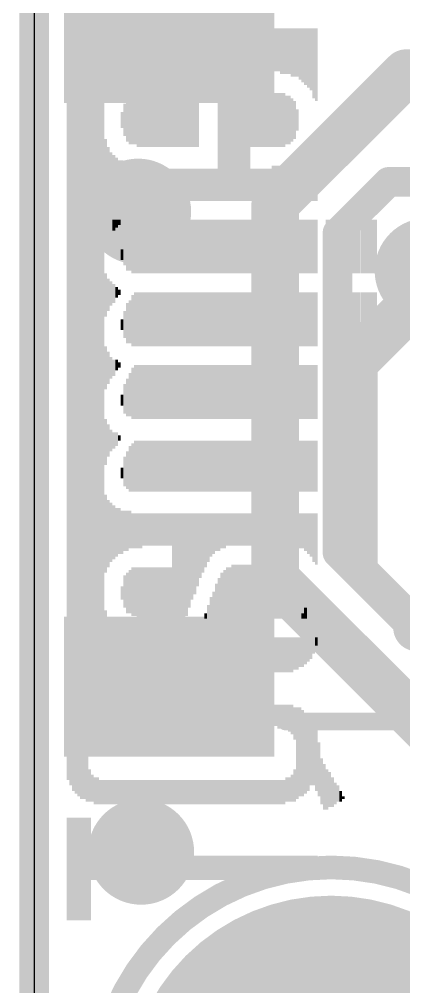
# Model space of a CAD drawing. Extents: x -0.1 to 34.3, y -4.7 to 17.9.
# Drawn here: x -0.13 to 3.16, y 3.52 to 11.81 of the extents above; entities that cross this region are included whole.
import ezdxf

# ---------------------------------------------------------------- set-up
doc = ezdxf.new("R2010")
doc.units = 0
for name, color, linetype in [('1', 12, 'CONTINUOUS'), ('16', 5, 'CONTINUOUS'), ('17', 110, 'CONTINUOUS'), ('18', 110, 'CONTINUOUS'), ('20', 31, 'CONTINUOUS'), ('21', 40, 'CONTINUOUS'), ('22', 6, 'CONTINUOUS')]:
    doc.layers.add(name, color=color, linetype=linetype)

# ---------------------------------------------------------------- blocks, each defined once
blk = doc.blocks.new('RECT')
blk.add_solid([(-0.5, -0.5), (0.5, -0.5), (-0.5, 0.5), (0.5, 0.5)])
blk = doc.blocks.new('ROUNDP')
at = {"const_width": 0.5}
blk.add_lwpolyline([(0, -0.25, 1), (0, 0.25, 1), (0, -0.25)], format="xyb", dxfattribs=at)
blk = doc.blocks.new('ROUNDV')
at = {"const_width": 0.5}
blk.add_lwpolyline([(0, -0.25, 1), (0, 0.25, 1), (0, -0.25)], format="xyb", dxfattribs=at)

msp = doc.modelspace()

# ---------------------------------------------------------------- linework, layer by layer
at = {"layer": '1'}
for points, const_width in [([(0, 0), (0, 17.78)], 0.254), ([(3.3655, 9.4982), (2.7853, 8.918)], 0.4064), ([(2.7853, 8.918), (2.7853, 7.084)], 0.3048), ([(2.7853, 7.084), (3.274, 6.5953)], 0.3048), ([(3.274, 6.5953), (6.7248, 6.5953)], 0.4064)]:
    msp.add_lwpolyline(points, dxfattribs=dict(at, const_width=const_width))
for points, const_width in [([(2.7135, 8.9899, 1), (2.8571, 8.8462)], 0.2032), ([(2.8615, 8.918, 1), (2.7091, 8.918)], 0.1524), ([(2.8392, 7.1378, 1), (2.7314, 7.0301)], 0.1524), ([(2.7091, 7.084, 1), (2.8615, 7.084)], 0.1524), ([(3.274, 6.6969, 1), (3.274, 6.4937)], 0.2032), ([(3.2201, 6.5414, 1), (3.3278, 6.6492)], 0.1524)]:
    msp.add_lwpolyline(points, format="xyb", dxfattribs=dict(at, const_width=const_width))
at = {"layer": '16'}
for points, const_width in [([(0, 0), (0, 17.78)], 0.254), ([(2.0614, 10.2261), (3.1817, 11.3464)], 0.4064), ([(3.1817, 11.3464), (4.2719, 11.3464)], 0.4064), ([(2.5948, 9.9781), (3.0307, 10.414)], 0.254), ([(3.0307, 10.414), (4.064, 10.414)], 0.254), ([(2.0614, 7.0152), (2.0614, 10.2261)], 0.4064), ([(2.5948, 9.9781), (2.5948, 7.2361)], 0.254), ([(4.0905, 5.7404), (2.5948, 7.2361)], 0.254), ([(3.8696, 5.207), (2.0614, 7.0152)], 0.4064)]:
    msp.add_lwpolyline(points, dxfattribs=dict(at, const_width=const_width))
for points, const_width in [([(3.1817, 11.448, 1), (3.1817, 11.2448)], 0.2032), ([(3.2535, 11.2746, 1), (3.1098, 11.4182)], 0.2032), ([(3.0307, 10.4775, 1), (3.0307, 10.3505)], 0.127), ([(3.0756, 10.3691, 1), (2.9858, 10.4589)], 0.127), ([(2.163, 10.2261, 1), (1.9598, 10.2261)], 0.2032), ([(1.9896, 10.298, 1), (2.1332, 10.1543)], 0.2032), ([(2.6583, 9.9781, 1), (2.5313, 9.9781)], 0.127), ([(2.5499, 10.023, 1), (2.6397, 9.9332)], 0.127), ([(2.6397, 7.281, 1), (2.5499, 7.1912)], 0.127), ([(2.5313, 7.2361, 1), (2.6583, 7.2361)], 0.127), ([(2.1332, 7.087, 1), (1.9896, 6.9433)], 0.2032), ([(1.9598, 7.0152, 1), (2.163, 7.0152)], 0.2032)]:
    msp.add_lwpolyline(points, format="xyb", dxfattribs=dict(at, const_width=const_width))
at = {"layer": '20'}
msp.add_line((0, 15.24), (0, 2.54), dxfattribs=at)
at = {"layer": '21', "const_width": 0.1524}
for points in [[(0.454, 10.99), (0.454, 6.79)], [(4.754, 5.79), (2.154, 5.79)]]:
    msp.add_lwpolyline(points, dxfattribs=at)
at = {"layer": '21'}
for points, const_width in [([(0.4921, 10.99, 1), (0.4159, 10.99)], 0.0762), ([(0.4159, 6.79, 1), (0.4921, 6.79)], 0.0762), ([(2.154, 5.8281, 1), (2.154, 5.7519)], 0.0762), ([(2.54, 0.54, 1), (2.54, 4.54, 1), (2.54, 0.54)], 0.2032)]:
    msp.add_lwpolyline(points, format="xyb", dxfattribs=dict(at, const_width=const_width))

# ---------------------------------------------------------------- block references
at = {"layer": '1', "xscale": 1.8, "yscale": 1.2}
for p in [(1.154, 11.69), (1.154, 6.09)]:
    msp.add_blockref('RECT', p, dxfattribs=at)
at = {"layer": '17', "xscale": 3.516, "yscale": 3.516}
msp.add_blockref('ROUNDP', (2.54, 2.54), dxfattribs=at)
msp.add_blockref('ROUNDP', (2.54, 2.54), dxfattribs=at)
at = {"layer": '18', "xscale": 0.9064, "yscale": 0.9064}
for p in [(0.889, 10.16), (0.889, 10.16), (3.3655, 9.652), (3.3655, 9.652), (0.9144, 4.6736), (0.9144, 4.6736)]:
    msp.add_blockref('ROUNDV', p, dxfattribs=at)
at = {"layer": '22', "rotation": 270}
for p, xscale, yscale in [((0.2887, 9.0856), 5.2883, 0.0231), ((0.3118, 9.0513), 5.3569, 0.0231), ((0.3349, 9.0284), 5.4026, 0.0231), ((0.358, 9.017), 5.4254, 0.0231), ((0.381, 9.0056), 5.4483, 0.0229), ((0.404, 8.9941), 5.4712, 0.0231), ((0.4271, 8.9941), 5.4712, 0.0231), ((0.4502, 8.9827), 5.494, 0.0231), ((0.4733, 8.9827), 5.494, 0.0231), ((0.4964, 8.97), 5.5194, 0.0231), ((0.5196, 8.97), 5.5194, 0.0231), ((0.5427, 8.97), 5.5194, 0.0231), ((0.5658, 8.97), 5.5194, 0.0231), ((0.5889, 8.97), 5.5194, 0.0231), ((0.7736, 11.5227), 0.414, 0.0231), ((0.7967, 11.5227), 0.414, 0.0231), ((0.8198, 11.5341), 0.3912, 0.0231), ((0.8429, 11.5341), 0.3912, 0.0231), ((0.866, 11.5341), 0.3912, 0.0231), ((0.889, 11.5341), 0.3912, 0.0229), ((0.912, 11.5456), 0.3683, 0.0231), ((0.9351, 11.5456), 0.3683, 0.0231), ((0.9582, 11.5456), 0.3683, 0.0231), ((0.9813, 11.5456), 0.3683, 0.0231), ((1.0044, 11.5456), 0.3683, 0.0231), ((1.0276, 11.5456), 0.3683, 0.0231), ((1.0507, 11.5456), 0.3683, 0.0231), ((1.0738, 11.5456), 0.3683, 0.0231), ((1.0969, 11.5456), 0.3683, 0.0231), ((1.12, 11.5456), 0.3683, 0.0231), ((1.143, 11.5456), 0.3683, 0.0229), ((1.166, 11.5456), 0.3683, 0.0231), ((1.1891, 11.5456), 0.3683, 0.0231), ((1.2122, 11.5456), 0.3683, 0.0231), ((1.2353, 11.5456), 0.3683, 0.0231), ((1.2584, 11.5456), 0.3683, 0.0231), ((1.2816, 11.5456), 0.3683, 0.0231), ((1.3047, 11.5456), 0.3683, 0.0231), ((1.3278, 11.5456), 0.3683, 0.0231), ((1.3509, 11.5456), 0.3683, 0.0231), ((1.374, 11.5456), 0.3683, 0.0231), ((1.397, 11.5456), 0.3683, 0.0229), ((1.42, 11.5456), 0.3683, 0.0231), ((1.4431, 11.5456), 0.3683, 0.0231), ((1.4662, 11.5456), 0.3683, 0.0231), ((1.4893, 11.5456), 0.3683, 0.0231), ((1.5124, 11.5456), 0.3683, 0.0231), ((1.5356, 11.5456), 0.3683, 0.0231), ((1.5587, 11.5456), 0.3683, 0.0231), ((1.5818, 11.5456), 0.3683, 0.0231), ((1.6049, 11.5456), 0.3683, 0.0231), ((1.628, 11.5456), 0.3683, 0.0231), ((1.651, 11.5456), 0.3683, 0.0229), ((1.674, 11.5456), 0.3683, 0.0231), ((1.6971, 11.5456), 0.3683, 0.0231), ((1.7202, 11.5456), 0.3683, 0.0231), ((1.7433, 11.5456), 0.3683, 0.0231), ((1.7664, 11.5456), 0.3683, 0.0231), ((1.7896, 11.5456), 0.3683, 0.0231), ((1.8127, 11.5456), 0.3683, 0.0231), ((1.8358, 11.5456), 0.3683, 0.0231), ((1.8589, 11.5456), 0.3683, 0.0231), ((1.882, 11.5456), 0.3683, 0.0231), ((1.905, 11.5456), 0.3683, 0.0229), ((1.928, 11.5456), 0.3683, 0.0231), ((1.9511, 11.5456), 0.3683, 0.0231), ((1.9742, 11.5456), 0.3683, 0.0231), ((1.9973, 11.5456), 0.3683, 0.0231), ((2.0204, 11.5456), 0.3683, 0.0231), ((2.0436, 11.5456), 0.3683, 0.0231), ((2.0667, 11.5456), 0.3683, 0.0231), ((2.0898, 11.5456), 0.3683, 0.0231), ((2.1129, 11.5341), 0.3912, 0.0231), ((2.136, 11.5341), 0.3912, 0.0231), ((2.159, 11.5341), 0.3912, 0.0229), ((2.182, 11.5341), 0.3912, 0.0231), ((2.2051, 11.5227), 0.414, 0.0231), ((2.2282, 11.5227), 0.414, 0.0231), ((2.2513, 11.5227), 0.414, 0.0231), ((2.2744, 11.51), 0.4394, 0.0231), ((2.2976, 11.4986), 0.4623, 0.0231), ((2.3207, 11.4871), 0.4851, 0.0231), ((2.3438, 11.4757), 0.508, 0.0231), ((2.3669, 11.4643), 0.5309, 0.0231), ((2.39, 11.43), 0.5994, 0.0231), ((2.413, 11.4186), 0.6223, 0.0229), ((0.612, 11.3259), 0.3912, 0.0231), ((0.635, 11.3487), 0.3454, 0.0229), ((0.658, 11.3716), 0.2997, 0.0231), ((0.6811, 11.383), 0.2769, 0.0231), ((0.7042, 11.3944), 0.254, 0.0231), ((0.7273, 11.4059), 0.2311, 0.0231), ((0.7504, 11.4059), 0.2311, 0.0231), ((0.7967, 10.9449), 0.3708, 0.0231), ((0.8198, 10.9449), 0.4166, 0.0231), ((0.8429, 10.9449), 0.4166, 0.0231), ((0.866, 10.9563), 0.4394, 0.0231), ((0.889, 10.9449), 0.4623, 0.0229), ((0.912, 10.9449), 0.4623, 0.0231), ((0.9351, 10.9449), 0.4623, 0.0231), ((0.9582, 10.9449), 0.4623, 0.0231), ((0.9813, 10.9449), 0.4623, 0.0231), ((1.0044, 10.9449), 0.4623, 0.0231), ((1.0276, 10.9449), 0.4623, 0.0231), ((1.0507, 10.9449), 0.4623, 0.0231), ((1.0738, 10.9449), 0.4623, 0.0231), ((1.0969, 10.9449), 0.4623, 0.0231), ((1.12, 10.9449), 0.4623, 0.0231), ((1.143, 10.9449), 0.4623, 0.0229), ((1.166, 10.9449), 0.4623, 0.0231), ((1.1891, 10.9449), 0.4623, 0.0231), ((1.2122, 10.9449), 0.4623, 0.0231), ((1.2353, 10.9449), 0.4623, 0.0231), ((1.2584, 10.9449), 0.4623, 0.0231), ((1.2816, 10.9449), 0.4623, 0.0231), ((1.3047, 10.9449), 0.4623, 0.0231), ((1.3278, 10.9449), 0.4623, 0.0231), ((1.3509, 10.9449), 0.4623, 0.0231), ((1.374, 10.9449), 0.4623, 0.0231), ((1.397, 10.9449), 0.4623, 0.0229), ((1.5818, 10.7137), 0.9246, 0.0231), ((1.6049, 10.7137), 0.9246, 0.0231), ((1.628, 10.7137), 0.9246, 0.0231), ((1.651, 10.7137), 0.9246, 0.0229), ((1.674, 10.7137), 0.9246, 0.0231), ((1.6971, 10.7137), 0.9246, 0.0231), ((1.7202, 10.7137), 0.9246, 0.0231), ((1.7433, 10.7137), 0.9246, 0.0231), ((1.7664, 10.7137), 0.9246, 0.0231), ((1.7896, 10.7137), 0.9246, 0.0231), ((1.8127, 10.7137), 0.9246, 0.0231), ((1.8358, 10.7137), 0.9246, 0.0231), ((1.8589, 10.9449), 0.4623, 0.0231), ((1.882, 10.9449), 0.4623, 0.0231), ((1.905, 10.9449), 0.4623, 0.0229), ((1.928, 10.9449), 0.4623, 0.0231), ((1.9511, 10.9449), 0.4623, 0.0231), ((1.9742, 10.9449), 0.4623, 0.0231), ((1.9973, 10.9449), 0.4623, 0.0231), ((2.0204, 10.9449), 0.4623, 0.0231), ((2.0436, 10.9449), 0.4623, 0.0231), ((2.0667, 10.9449), 0.4623, 0.0231), ((2.0898, 10.9449), 0.4623, 0.0231), ((2.1129, 10.9449), 0.4623, 0.0231), ((2.136, 10.9449), 0.4623, 0.0231), ((2.159, 10.9449), 0.4166, 0.0229), ((2.182, 10.9449), 0.4166, 0.0231), ((2.2051, 10.9449), 0.3708, 0.0231), ((2.2282, 10.9449), 0.3251, 0.0231), ((0.7736, 10.9461), 0.2769, 0.0231), ((2.2513, 10.9449), 0.1829, 0.0231), ((0.7504, 10.9449), 0.1372, 0.0231), ((0.612, 10.5169), 0.5309, 0.0231), ((2.413, 10.5169), 0.5309, 0.0229), ((0.635, 10.4826), 0.4623, 0.0229), ((2.3669, 10.4826), 0.4623, 0.0231), ((2.39, 10.5054), 0.508, 0.0231), ((0.658, 10.4597), 0.4166, 0.0231), ((0.6811, 10.4483), 0.3937, 0.0231), ((0.7042, 10.4369), 0.3708, 0.0231), ((2.2976, 10.4369), 0.3708, 0.0231), ((2.3207, 10.4483), 0.3937, 0.0231), ((2.3438, 10.4597), 0.4166, 0.0231), ((0.7273, 10.4254), 0.348, 0.0231), ((0.7504, 10.4254), 0.348, 0.0231), ((0.7736, 10.414), 0.3251, 0.0231), ((0.7967, 10.414), 0.3251, 0.0231), ((0.8198, 10.4026), 0.3023, 0.0231), ((0.8429, 10.4026), 0.3023, 0.0231), ((0.866, 10.4026), 0.3023, 0.0231), ((0.889, 10.4026), 0.3023, 0.0229), ((0.912, 10.4026), 0.3023, 0.0231), ((0.9351, 10.4026), 0.3023, 0.0231), ((0.9582, 10.4026), 0.3023, 0.0231), ((0.9813, 10.3899), 0.2769, 0.0231), ((1.0044, 10.3899), 0.2769, 0.0231), ((1.0276, 10.3899), 0.2769, 0.0231), ((1.0507, 10.3899), 0.2769, 0.0231), ((1.0738, 10.3899), 0.2769, 0.0231), ((1.0969, 10.3899), 0.2769, 0.0231), ((1.12, 10.3899), 0.2769, 0.0231), ((1.143, 10.3899), 0.2769, 0.0229), ((1.166, 10.3899), 0.2769, 0.0231), ((1.1891, 10.3899), 0.2769, 0.0231), ((1.2122, 10.3899), 0.2769, 0.0231), ((1.2353, 10.3899), 0.2769, 0.0231), ((1.2584, 10.3899), 0.2769, 0.0231), ((1.2816, 10.3899), 0.2769, 0.0231), ((1.3047, 10.3899), 0.2769, 0.0231), ((1.3278, 10.3899), 0.2769, 0.0231), ((1.3509, 10.3899), 0.2769, 0.0231), ((1.374, 10.3899), 0.2769, 0.0231), ((1.397, 10.3899), 0.2769, 0.0229), ((1.42, 10.3899), 0.2769, 0.0231), ((1.4431, 10.3899), 0.2769, 0.0231), ((1.4662, 10.3899), 0.2769, 0.0231), ((1.4893, 10.3899), 0.2769, 0.0231), ((1.5124, 10.3899), 0.2769, 0.0231), ((1.5356, 10.3899), 0.2769, 0.0231), ((1.5587, 10.3899), 0.2769, 0.0231), ((1.8589, 10.3899), 0.2769, 0.0231), ((1.882, 10.3899), 0.2769, 0.0231), ((1.905, 10.3899), 0.2769, 0.0229), ((1.928, 10.3899), 0.2769, 0.0231), ((1.9511, 10.3899), 0.2769, 0.0231), ((1.9742, 10.3899), 0.2769, 0.0231), ((1.9973, 10.3899), 0.2769, 0.0231), ((2.0204, 10.3899), 0.2769, 0.0231), ((2.0436, 10.4026), 0.3023, 0.0231), ((2.0667, 10.4026), 0.3023, 0.0231), ((2.0898, 10.4026), 0.3023, 0.0231), ((2.1129, 10.4026), 0.3023, 0.0231), ((2.136, 10.4026), 0.3023, 0.0231), ((2.159, 10.4026), 0.3023, 0.0229), ((2.182, 10.4026), 0.3023, 0.0231), ((2.2051, 10.414), 0.3251, 0.0231), ((2.2282, 10.414), 0.3251, 0.0231), ((2.2513, 10.4254), 0.348, 0.0231), ((2.2744, 10.4254), 0.348, 0.0231), ((0.612, 9.9759), 0.2311, 0.0231), ((0.635, 10.0101), 0.1626, 0.0229), ((0.658, 10.0216), 0.1397, 0.0231), ((0.6811, 10.0444), 0.094, 0.0231), ((0.7042, 10.0559), 0.0711, 0.0231), ((0.7273, 10.0686), 0.0457, 0.0231), ((0.8429, 9.8489), 0.4394, 0.0231), ((0.866, 9.8603), 0.4623, 0.0231), ((0.889, 9.8603), 0.4623, 0.0229), ((0.912, 9.8603), 0.4623, 0.0231), ((0.9351, 9.8603), 0.4623, 0.0231), ((0.9582, 9.8603), 0.4623, 0.0231), ((0.9813, 9.8603), 0.4623, 0.0231), ((1.0044, 9.8603), 0.4623, 0.0231), ((1.0276, 9.8603), 0.4623, 0.0231), ((1.0507, 9.8603), 0.4623, 0.0231), ((1.0738, 9.8603), 0.4623, 0.0231), ((1.0969, 9.8603), 0.4623, 0.0231), ((1.12, 9.8603), 0.4623, 0.0231), ((1.143, 9.8603), 0.4623, 0.0229), ((1.166, 9.8603), 0.4623, 0.0231), ((1.1891, 9.8603), 0.4623, 0.0231), ((1.2122, 9.8603), 0.4623, 0.0231), ((1.2353, 9.8603), 0.4623, 0.0231), ((1.2584, 9.8603), 0.4623, 0.0231), ((1.2816, 9.8603), 0.4623, 0.0231), ((1.3047, 9.8603), 0.4623, 0.0231), ((1.3278, 9.8603), 0.4623, 0.0231), ((1.3509, 9.8603), 0.4623, 0.0231), ((1.374, 9.8603), 0.4623, 0.0231), ((1.397, 9.8603), 0.4623, 0.0229), ((1.42, 9.8603), 0.4623, 0.0231), ((1.4431, 9.8603), 0.4623, 0.0231), ((1.4662, 9.8603), 0.4623, 0.0231), ((1.4893, 9.8603), 0.4623, 0.0231), ((1.5124, 9.8603), 0.4623, 0.0231), ((1.5356, 9.8603), 0.4623, 0.0231), ((1.5587, 9.8603), 0.4623, 0.0231), ((1.5818, 9.8603), 0.4623, 0.0231), ((1.6049, 9.8603), 0.4623, 0.0231), ((1.628, 9.8603), 0.4623, 0.0231), ((1.651, 9.8603), 0.4623, 0.0229), ((1.674, 9.8603), 0.4623, 0.0231), ((1.6971, 9.8603), 0.4623, 0.0231), ((1.7202, 9.8603), 0.4623, 0.0231), ((1.7433, 9.8603), 0.4623, 0.0231), ((1.7664, 9.8603), 0.4623, 0.0231), ((1.7896, 9.8603), 0.4623, 0.0231), ((1.8127, 9.8603), 0.4623, 0.0231), ((1.8358, 9.8603), 0.4623, 0.0231), ((1.8589, 9.8603), 0.4623, 0.0231), ((1.882, 9.8603), 0.4623, 0.0231), ((1.905, 9.8603), 0.4623, 0.0229), ((1.928, 9.8603), 0.4623, 0.0231), ((1.9511, 9.8603), 0.4623, 0.0231), ((1.9742, 9.8603), 0.4623, 0.0231), ((1.9973, 9.8603), 0.4623, 0.0231), ((2.0204, 9.8603), 0.4623, 0.0231), ((2.0436, 9.8603), 0.4623, 0.0231), ((2.0667, 9.8603), 0.4623, 0.0231), ((2.0898, 9.8603), 0.4623, 0.0231), ((2.1129, 9.8603), 0.4623, 0.0231), ((2.136, 9.8603), 0.4623, 0.0231), ((2.159, 9.8603), 0.4623, 0.0229), ((2.182, 9.8603), 0.4623, 0.0231), ((2.2051, 9.8603), 0.4623, 0.0231), ((2.2282, 9.8603), 0.4623, 0.0231), ((2.2513, 9.8603), 0.4623, 0.0231), ((2.2744, 9.8603), 0.4623, 0.0231), ((2.2976, 9.8603), 0.4623, 0.0231), ((2.3207, 9.8603), 0.4623, 0.0231), ((2.3438, 9.8603), 0.4623, 0.0231), ((2.3669, 9.8603), 0.4623, 0.0231), ((2.39, 9.8603), 0.4623, 0.0231), ((2.413, 9.8603), 0.4623, 0.0229), ((2.5053, 9.8603), 0.4623, 0.0231), ((2.5284, 9.8603), 0.4623, 0.0231), ((2.5516, 9.8603), 0.4623, 0.0231), ((2.5747, 9.8603), 0.4623, 0.0231), ((2.5978, 9.8603), 0.4623, 0.0231), ((2.6209, 9.8603), 0.4623, 0.0231), ((2.644, 9.8603), 0.4623, 0.0231), ((2.667, 9.8603), 0.4623, 0.0229), ((2.69, 9.8603), 0.4623, 0.0231), ((2.7131, 9.8603), 0.4623, 0.0231), ((2.7362, 9.8603), 0.4623, 0.0231), ((2.7593, 9.8603), 0.4623, 0.0231), ((2.7824, 9.8603), 0.4623, 0.0231), ((2.8056, 9.8603), 0.4623, 0.0231), ((2.8287, 9.8603), 0.4623, 0.0231), ((2.8518, 9.8603), 0.4623, 0.0231), ((2.8749, 9.8603), 0.4623, 0.0231), ((2.898, 9.8603), 0.4623, 0.0231), ((2.921, 9.8603), 0.4623, 0.0229), ((0.7967, 9.8133), 0.3226, 0.0231), ((0.8198, 9.8361), 0.3683, 0.0231), ((0.7736, 9.8133), 0.2311, 0.0231), ((0.7504, 9.7904), 0.094, 0.0231), ((0.612, 9.4437), 0.3708, 0.0231), ((0.635, 9.445), 0.2769, 0.0229), ((0.658, 9.4564), 0.2083, 0.0231), ((0.6811, 9.4564), 0.1626, 0.0231), ((0.7042, 9.4666), 0.0914, 0.0231), ((0.7273, 9.4666), 0.0457, 0.0231), ((0.866, 9.2354), 0.4623, 0.0231), ((0.889, 9.2354), 0.4623, 0.0229), ((0.912, 9.2354), 0.4623, 0.0231), ((0.9351, 9.2354), 0.4623, 0.0231), ((0.9582, 9.2354), 0.4623, 0.0231), ((0.9813, 9.2354), 0.4623, 0.0231), ((1.0044, 9.2354), 0.4623, 0.0231), ((1.0276, 9.2354), 0.4623, 0.0231), ((1.0507, 9.2354), 0.4623, 0.0231), ((1.0738, 9.2354), 0.4623, 0.0231), ((1.0969, 9.2354), 0.4623, 0.0231), ((1.12, 9.2354), 0.4623, 0.0231), ((1.143, 9.2354), 0.4623, 0.0229), ((1.166, 9.2354), 0.4623, 0.0231), ((1.1891, 9.2354), 0.4623, 0.0231), ((1.2122, 9.2354), 0.4623, 0.0231), ((1.2353, 9.2354), 0.4623, 0.0231), ((1.2584, 9.2354), 0.4623, 0.0231), ((1.2816, 9.2354), 0.4623, 0.0231), ((1.3047, 9.2354), 0.4623, 0.0231), ((1.3278, 9.2354), 0.4623, 0.0231), ((1.3509, 9.2354), 0.4623, 0.0231), ((1.374, 9.2354), 0.4623, 0.0231), ((1.397, 9.2354), 0.4623, 0.0229), ((1.42, 9.2354), 0.4623, 0.0231), ((1.4431, 9.2354), 0.4623, 0.0231), ((1.4662, 9.2354), 0.4623, 0.0231), ((1.4893, 9.2354), 0.4623, 0.0231), ((1.5124, 9.2354), 0.4623, 0.0231), ((1.5356, 9.2354), 0.4623, 0.0231), ((1.5587, 9.2354), 0.4623, 0.0231), ((1.5818, 9.2354), 0.4623, 0.0231), ((1.6049, 9.2354), 0.4623, 0.0231), ((1.628, 9.2354), 0.4623, 0.0231), ((1.651, 9.2354), 0.4623, 0.0229), ((1.674, 9.2354), 0.4623, 0.0231), ((1.6971, 9.2354), 0.4623, 0.0231), ((1.7202, 9.2354), 0.4623, 0.0231), ((1.7433, 9.2354), 0.4623, 0.0231), ((1.7664, 9.2354), 0.4623, 0.0231), ((1.7896, 9.2354), 0.4623, 0.0231), ((1.8127, 9.2354), 0.4623, 0.0231), ((1.8358, 9.2354), 0.4623, 0.0231), ((1.8589, 9.2354), 0.4623, 0.0231), ((1.882, 9.2354), 0.4623, 0.0231), ((1.905, 9.2354), 0.4623, 0.0229), ((1.928, 9.2354), 0.4623, 0.0231), ((1.9511, 9.2354), 0.4623, 0.0231), ((1.9742, 9.2354), 0.4623, 0.0231), ((1.9973, 9.2354), 0.4623, 0.0231), ((2.0204, 9.2354), 0.4623, 0.0231), ((2.0436, 9.2354), 0.4623, 0.0231), ((2.0667, 9.2354), 0.4623, 0.0231), ((2.0898, 9.2354), 0.4623, 0.0231), ((2.1129, 9.2354), 0.4623, 0.0231), ((2.136, 9.2354), 0.4623, 0.0231), ((2.159, 9.2354), 0.4623, 0.0229), ((2.182, 9.2354), 0.4623, 0.0231), ((2.2051, 9.2354), 0.4623, 0.0231), ((2.2282, 9.2354), 0.4623, 0.0231), ((2.2513, 9.2354), 0.4623, 0.0231), ((2.2744, 9.2354), 0.4623, 0.0231), ((2.2976, 9.2354), 0.4623, 0.0231), ((2.3207, 9.2354), 0.4623, 0.0231), ((2.3438, 9.2354), 0.4623, 0.0231), ((2.3669, 9.2354), 0.4623, 0.0231), ((2.39, 9.2354), 0.4623, 0.0231), ((2.413, 9.2354), 0.4623, 0.0229), ((2.5053, 9.2354), 0.4623, 0.0231), ((2.5284, 9.2354), 0.4623, 0.0231), ((2.5516, 9.2354), 0.4623, 0.0231), ((2.5747, 9.2354), 0.4623, 0.0231), ((2.5978, 9.2354), 0.4623, 0.0231), ((2.6209, 9.2354), 0.4623, 0.0231), ((2.644, 9.2354), 0.4623, 0.0231), ((2.667, 9.2354), 0.4623, 0.0229), ((2.69, 9.2354), 0.4623, 0.0231), ((2.7131, 9.2354), 0.4623, 0.0231), ((2.7362, 9.2354), 0.4623, 0.0231), ((2.7593, 9.2354), 0.4623, 0.0231), ((2.7824, 9.2354), 0.4623, 0.0231), ((2.8056, 9.2354), 0.4623, 0.0231), ((2.8287, 9.2354), 0.4623, 0.0231), ((2.8518, 9.2354), 0.4623, 0.0231), ((2.8749, 9.2354), 0.4623, 0.0231), ((2.898, 9.2354), 0.4623, 0.0231), ((2.921, 9.2354), 0.4623, 0.0229), ((0.7967, 9.2024), 0.3454, 0.0231), ((0.8198, 9.2139), 0.3683, 0.0231), ((0.8429, 9.224), 0.4394, 0.0231), ((0.7736, 9.191), 0.2311, 0.0231), ((0.7504, 9.1897), 0.0914, 0.0231), ((0.612, 8.8201), 0.3683, 0.0231), ((0.635, 8.8201), 0.2769, 0.0229), ((0.658, 8.8201), 0.1854, 0.0231), ((0.6811, 8.8201), 0.1397, 0.0231), ((0.7042, 8.8443), 0.0914, 0.0231), ((0.7273, 8.8443), 0.0457, 0.0231), ((0.8429, 8.6017), 0.4394, 0.0231), ((0.866, 8.6131), 0.4623, 0.0231), ((0.889, 8.6131), 0.4623, 0.0229), ((0.912, 8.6131), 0.4623, 0.0231), ((0.9351, 8.6131), 0.4623, 0.0231), ((0.9582, 8.6131), 0.4623, 0.0231), ((0.9813, 8.6131), 0.4623, 0.0231), ((1.0044, 8.6131), 0.4623, 0.0231), ((1.0276, 8.6131), 0.4623, 0.0231), ((1.0507, 8.6131), 0.4623, 0.0231), ((1.0738, 8.6131), 0.4623, 0.0231), ((1.0969, 8.6131), 0.4623, 0.0231), ((1.12, 8.6131), 0.4623, 0.0231), ((1.143, 8.6131), 0.4623, 0.0229), ((1.166, 8.6131), 0.4623, 0.0231), ((1.1891, 8.6131), 0.4623, 0.0231), ((1.2122, 8.6131), 0.4623, 0.0231), ((1.2353, 8.6131), 0.4623, 0.0231), ((1.2584, 8.6131), 0.4623, 0.0231), ((1.2816, 8.6131), 0.4623, 0.0231), ((1.3047, 8.6131), 0.4623, 0.0231), ((1.3278, 8.6131), 0.4623, 0.0231), ((1.3509, 8.6131), 0.4623, 0.0231), ((1.374, 8.6131), 0.4623, 0.0231), ((1.397, 8.6131), 0.4623, 0.0229), ((1.42, 8.6131), 0.4623, 0.0231), ((1.4431, 8.6131), 0.4623, 0.0231), ((1.4662, 8.6131), 0.4623, 0.0231), ((1.4893, 8.6131), 0.4623, 0.0231), ((1.5124, 8.6131), 0.4623, 0.0231), ((1.5356, 8.6131), 0.4623, 0.0231), ((1.5587, 8.6131), 0.4623, 0.0231), ((1.5818, 8.6131), 0.4623, 0.0231), ((1.6049, 8.6131), 0.4623, 0.0231), ((1.628, 8.6131), 0.4623, 0.0231), ((1.651, 8.6131), 0.4623, 0.0229), ((1.674, 8.6131), 0.4623, 0.0231), ((1.6971, 8.6131), 0.4623, 0.0231), ((1.7202, 8.6131), 0.4623, 0.0231), ((1.7433, 8.6131), 0.4623, 0.0231), ((1.7664, 8.6131), 0.4623, 0.0231), ((1.7896, 8.6131), 0.4623, 0.0231), ((1.8127, 8.6131), 0.4623, 0.0231), ((1.8358, 8.6131), 0.4623, 0.0231), ((1.8589, 8.6131), 0.4623, 0.0231), ((1.882, 8.6131), 0.4623, 0.0231), ((1.905, 8.6131), 0.4623, 0.0229), ((1.928, 8.6131), 0.4623, 0.0231), ((1.9511, 8.6131), 0.4623, 0.0231), ((1.9742, 8.6131), 0.4623, 0.0231), ((1.9973, 8.6131), 0.4623, 0.0231), ((2.0204, 8.6131), 0.4623, 0.0231), ((2.0436, 8.6131), 0.4623, 0.0231), ((2.0667, 8.6131), 0.4623, 0.0231), ((2.0898, 8.6131), 0.4623, 0.0231), ((2.1129, 8.6131), 0.4623, 0.0231), ((2.136, 8.6131), 0.4623, 0.0231), ((2.159, 8.6131), 0.4623, 0.0229), ((2.182, 8.6131), 0.4623, 0.0231), ((2.2051, 8.6131), 0.4623, 0.0231), ((2.2282, 8.6131), 0.4623, 0.0231), ((2.2513, 8.6131), 0.4623, 0.0231), ((2.2744, 8.6131), 0.4623, 0.0231), ((2.2976, 8.6131), 0.4623, 0.0231), ((2.3207, 8.6131), 0.4623, 0.0231), ((2.3438, 8.6131), 0.4623, 0.0231), ((2.3669, 8.6131), 0.4623, 0.0231), ((2.39, 8.6131), 0.4623, 0.0231), ((2.413, 8.6131), 0.4623, 0.0229), ((2.5053, 8.6131), 0.4623, 0.0231), ((2.5284, 8.6131), 0.4623, 0.0231), ((2.5516, 8.6131), 0.4623, 0.0231), ((2.5747, 8.6131), 0.4623, 0.0231), ((2.5978, 8.6131), 0.4623, 0.0231), ((2.6209, 8.6131), 0.4623, 0.0231), ((2.644, 8.6131), 0.4623, 0.0231), ((2.667, 8.6131), 0.4623, 0.0229), ((2.69, 8.6131), 0.4623, 0.0231), ((2.7131, 8.6131), 0.4623, 0.0231), ((2.7362, 8.6131), 0.4623, 0.0231), ((2.7593, 8.6131), 0.4623, 0.0231), ((2.7824, 8.6131), 0.4623, 0.0231), ((2.8056, 8.6131), 0.4623, 0.0231), ((2.8287, 8.6131), 0.4623, 0.0231), ((2.8518, 8.6131), 0.4623, 0.0231), ((2.8749, 8.6131), 0.4623, 0.0231), ((2.898, 8.6131), 0.4623, 0.0231), ((2.921, 8.6131), 0.4623, 0.0229), ((0.7967, 8.5662), 0.3226, 0.0231), ((0.8198, 8.5903), 0.3708, 0.0231), ((0.7736, 8.5547), 0.254, 0.0231), ((0.7504, 8.5433), 0.094, 0.0231), ((0.612, 8.1852), 0.3937, 0.0231), ((0.635, 8.1979), 0.2769, 0.0229), ((0.658, 8.1979), 0.1854, 0.0231), ((0.6811, 8.1979), 0.1397, 0.0231), ((0.7042, 8.2093), 0.1168, 0.0231), ((0.7273, 8.2194), 0.0457, 0.0231), ((0.8198, 7.9553), 0.3912, 0.0231), ((0.8429, 7.9667), 0.414, 0.0231), ((0.866, 7.9781), 0.4369, 0.0231), ((0.889, 7.9781), 0.4369, 0.0229), ((0.912, 7.9781), 0.4369, 0.0231), ((0.9351, 7.9781), 0.4369, 0.0231), ((0.9582, 7.9781), 0.4369, 0.0231), ((0.9813, 7.9781), 0.4369, 0.0231), ((1.0044, 7.9781), 0.4369, 0.0231), ((1.0276, 7.9781), 0.4369, 0.0231), ((1.0507, 7.9781), 0.4369, 0.0231), ((1.0738, 7.9781), 0.4369, 0.0231), ((1.0969, 7.9781), 0.4369, 0.0231), ((1.12, 7.9781), 0.4369, 0.0231), ((1.143, 7.9781), 0.4369, 0.0229), ((1.166, 7.9781), 0.4369, 0.0231), ((1.1891, 7.9781), 0.4369, 0.0231), ((1.2122, 7.9781), 0.4369, 0.0231), ((1.2353, 7.9781), 0.4369, 0.0231), ((1.2584, 7.9781), 0.4369, 0.0231), ((1.2816, 7.9781), 0.4369, 0.0231), ((1.3047, 7.9781), 0.4369, 0.0231), ((1.3278, 7.9781), 0.4369, 0.0231), ((1.3509, 7.9781), 0.4369, 0.0231), ((1.374, 7.9781), 0.4369, 0.0231), ((1.397, 7.9781), 0.4369, 0.0229), ((1.42, 7.9781), 0.4369, 0.0231), ((1.4431, 7.9781), 0.4369, 0.0231), ((1.4662, 7.9781), 0.4369, 0.0231), ((1.4893, 7.9781), 0.4369, 0.0231), ((1.5124, 7.9781), 0.4369, 0.0231), ((1.5356, 7.9781), 0.4369, 0.0231), ((1.5587, 7.9781), 0.4369, 0.0231), ((1.5818, 7.9781), 0.4369, 0.0231), ((1.6049, 7.9781), 0.4369, 0.0231), ((1.628, 7.9781), 0.4369, 0.0231), ((1.651, 7.9781), 0.4369, 0.0229), ((1.674, 7.9781), 0.4369, 0.0231), ((1.6971, 7.9781), 0.4369, 0.0231), ((1.7202, 7.9781), 0.4369, 0.0231), ((1.7433, 7.9781), 0.4369, 0.0231), ((1.7664, 7.9781), 0.4369, 0.0231), ((1.7896, 7.9781), 0.4369, 0.0231), ((1.8127, 7.9781), 0.4369, 0.0231), ((1.8358, 7.9781), 0.4369, 0.0231), ((1.8589, 7.9781), 0.4369, 0.0231), ((1.882, 7.9781), 0.4369, 0.0231), ((1.905, 7.9781), 0.4369, 0.0229), ((1.928, 7.9781), 0.4369, 0.0231), ((1.9511, 7.9781), 0.4369, 0.0231), ((1.9742, 7.9781), 0.4369, 0.0231), ((1.9973, 7.9781), 0.4369, 0.0231), ((2.0204, 7.9781), 0.4369, 0.0231), ((2.0436, 7.9781), 0.4369, 0.0231), ((2.0667, 7.9781), 0.4369, 0.0231), ((2.0898, 7.9781), 0.4369, 0.0231), ((2.1129, 7.9781), 0.4369, 0.0231), ((2.136, 7.9781), 0.4369, 0.0231), ((2.159, 7.9781), 0.4369, 0.0229), ((2.182, 7.9781), 0.4369, 0.0231), ((2.2051, 7.9781), 0.4369, 0.0231), ((2.2282, 7.9781), 0.4369, 0.0231), ((2.2513, 7.9781), 0.4369, 0.0231), ((2.2744, 7.9781), 0.4369, 0.0231), ((2.2976, 7.9781), 0.4369, 0.0231), ((2.3207, 7.9781), 0.4369, 0.0231), ((2.3438, 7.9781), 0.4369, 0.0231), ((2.3669, 7.9781), 0.4369, 0.0231), ((2.39, 7.9781), 0.4369, 0.0231), ((2.413, 7.9781), 0.4369, 0.0229), ((2.5053, 7.9781), 0.4369, 0.0231), ((2.5284, 7.9781), 0.4369, 0.0231), ((2.5516, 7.9781), 0.4369, 0.0231), ((2.5747, 7.9781), 0.4369, 0.0231), ((2.5978, 7.9781), 0.4369, 0.0231), ((2.6209, 7.9781), 0.4369, 0.0231), ((2.644, 7.9781), 0.4369, 0.0231), ((2.667, 7.9781), 0.4369, 0.0229), ((2.69, 7.9781), 0.4369, 0.0231), ((2.7131, 7.9781), 0.4369, 0.0231), ((2.7362, 7.9781), 0.4369, 0.0231), ((2.7593, 7.9781), 0.4369, 0.0231), ((2.7824, 7.9781), 0.4369, 0.0231), ((2.8056, 7.9781), 0.4369, 0.0231), ((2.8287, 7.9781), 0.4369, 0.0231), ((2.8518, 7.9781), 0.4369, 0.0231), ((2.8749, 7.9781), 0.4369, 0.0231), ((2.898, 7.9781), 0.4369, 0.0231), ((2.921, 7.9781), 0.4369, 0.0229), ((0.7736, 7.9324), 0.254, 0.0231), ((0.7967, 7.9439), 0.3226, 0.0231), ((0.7504, 7.9197), 0.0914, 0.0231), ((0.612, 7.4003), 0.668, 0.0231), ((0.635, 7.4003), 0.5766, 0.0229), ((0.658, 7.4117), 0.508, 0.0231), ((0.6811, 7.4117), 0.4623, 0.0231), ((0.7042, 7.4117), 0.4166, 0.0231), ((0.7273, 7.4232), 0.3937, 0.0231), ((0.7504, 7.4117), 0.3708, 0.0231), ((0.7736, 7.4244), 0.3454, 0.0231), ((0.7967, 7.4244), 0.3454, 0.0231), ((0.8198, 7.4359), 0.3226, 0.0231), ((0.8429, 7.4244), 0.2997, 0.0231), ((0.866, 7.4244), 0.2997, 0.0231), ((0.889, 7.4244), 0.2997, 0.0229), ((0.912, 7.4244), 0.2997, 0.0231), ((0.9351, 7.4359), 0.2769, 0.0231), ((0.9582, 7.4359), 0.2769, 0.0231), ((0.9813, 7.4359), 0.2769, 0.0231), ((1.0044, 7.4359), 0.2769, 0.0231), ((1.0276, 7.4359), 0.2769, 0.0231), ((1.0507, 7.4359), 0.2769, 0.0231), ((1.0738, 7.4359), 0.2769, 0.0231), ((1.0969, 7.4359), 0.2769, 0.0231), ((1.12, 7.4359), 0.2769, 0.0231), ((1.143, 7.4359), 0.2769, 0.0229), ((1.166, 7.4359), 0.2769, 0.0231), ((1.1891, 7.1234), 0.9017, 0.0231), ((1.2122, 7.1234), 0.9017, 0.0231), ((1.2353, 7.1234), 0.9017, 0.0231), ((1.2584, 7.1234), 0.9017, 0.0231), ((1.2816, 7.1234), 0.9017, 0.0231), ((1.3047, 7.1349), 0.8788, 0.0231), ((1.3278, 7.1704), 0.8077, 0.0231), ((1.3509, 7.2047), 0.7391, 0.0231), ((1.374, 7.2276), 0.6934, 0.0231), ((1.397, 7.2619), 0.6248, 0.0229), ((1.42, 7.2974), 0.5537, 0.0231), ((1.4431, 7.3203), 0.508, 0.0231), ((1.4662, 7.3431), 0.4623, 0.0231), ((1.4893, 7.366), 0.4166, 0.0231), ((1.5124, 7.3889), 0.3708, 0.0231), ((1.5356, 7.4003), 0.348, 0.0231), ((1.5587, 7.413), 0.3226, 0.0231), ((1.5818, 7.413), 0.3226, 0.0231), ((1.6049, 7.4244), 0.2997, 0.0231), ((1.628, 7.4244), 0.2997, 0.0231), ((1.651, 7.4359), 0.2769, 0.0229), ((1.674, 7.4359), 0.2769, 0.0231), ((1.6971, 7.4359), 0.2769, 0.0231), ((1.7202, 7.4359), 0.2769, 0.0231), ((1.7433, 7.4359), 0.2769, 0.0231), ((1.7664, 7.4359), 0.2769, 0.0231), ((1.7896, 7.4359), 0.2769, 0.0231), ((1.8127, 7.4359), 0.2769, 0.0231), ((1.8358, 7.4359), 0.2769, 0.0231), ((1.8589, 7.4359), 0.2769, 0.0231), ((1.882, 7.4359), 0.2769, 0.0231), ((1.905, 7.4359), 0.2769, 0.0229), ((1.928, 7.4359), 0.2769, 0.0231), ((1.9511, 7.4359), 0.2769, 0.0231), ((1.9742, 7.4359), 0.2769, 0.0231), ((1.9973, 7.4359), 0.2769, 0.0231), ((2.0204, 7.4359), 0.2769, 0.0231), ((2.0436, 7.4359), 0.2769, 0.0231), ((2.0667, 7.4359), 0.2769, 0.0231), ((2.0898, 7.4359), 0.2769, 0.0231), ((2.1129, 7.4359), 0.2769, 0.0231), ((2.136, 7.4359), 0.2769, 0.0231), ((2.159, 7.4359), 0.2769, 0.0229), ((2.182, 7.4359), 0.2769, 0.0231), ((2.2051, 7.4359), 0.2769, 0.0231), ((2.2282, 7.4359), 0.2769, 0.0231), ((2.2513, 7.4359), 0.2769, 0.0231), ((2.2744, 7.4244), 0.2997, 0.0231), ((2.2976, 7.4244), 0.2997, 0.0231), ((2.3207, 7.413), 0.3226, 0.0231), ((2.3438, 7.4003), 0.348, 0.0231), ((2.3669, 7.3889), 0.3708, 0.0231), ((2.39, 7.366), 0.4166, 0.0231), ((2.413, 7.3546), 0.4394, 0.0229), ((1.6971, 6.9037), 0.4623, 0.0231), ((1.7202, 6.9037), 0.4623, 0.0231), ((1.7433, 6.9037), 0.4623, 0.0231), ((1.7664, 6.9037), 0.4623, 0.0231), ((1.7896, 6.9037), 0.4623, 0.0231), ((1.8127, 6.9037), 0.4623, 0.0231), ((1.8358, 6.9037), 0.4623, 0.0231), ((1.8589, 6.9037), 0.4623, 0.0231), ((1.882, 6.9037), 0.4623, 0.0231), ((1.905, 6.9037), 0.4623, 0.0229), ((1.928, 6.9037), 0.4623, 0.0231), ((1.9511, 6.9037), 0.4623, 0.0231), ((1.9742, 6.9037), 0.4623, 0.0231), ((1.9973, 6.9037), 0.4623, 0.0231), ((2.0204, 6.9037), 0.4623, 0.0231), ((2.0436, 6.9037), 0.4623, 0.0231), ((2.0667, 6.9037), 0.4623, 0.0231), ((2.0898, 6.9037), 0.4623, 0.0231), ((2.1129, 6.9037), 0.4623, 0.0231), ((2.136, 6.9037), 0.4623, 0.0231), ((2.159, 6.9152), 0.4394, 0.0229), ((0.7967, 6.8923), 0.348, 0.0231), ((0.8198, 6.9037), 0.3708, 0.0231), ((0.8429, 6.9037), 0.4166, 0.0231), ((0.866, 6.9037), 0.4166, 0.0231), ((0.889, 6.8923), 0.4394, 0.0229), ((0.912, 6.8923), 0.4394, 0.0231), ((0.9351, 6.8923), 0.4394, 0.0231), ((0.9582, 6.8923), 0.4394, 0.0231), ((0.9813, 6.8923), 0.4394, 0.0231), ((1.0044, 6.8923), 0.4394, 0.0231), ((1.0276, 6.8923), 0.4394, 0.0231), ((1.0507, 6.8923), 0.4394, 0.0231), ((1.0738, 6.8923), 0.4394, 0.0231), ((1.0969, 6.8923), 0.4394, 0.0231), ((1.12, 6.8923), 0.4394, 0.0231), ((1.143, 6.8923), 0.4394, 0.0229), ((1.166, 6.8923), 0.4394, 0.0231), ((1.6049, 6.8694), 0.3937, 0.0231), ((1.628, 6.8809), 0.4166, 0.0231), ((1.651, 6.8923), 0.4394, 0.0229), ((1.674, 6.8923), 0.4394, 0.0231), ((2.182, 6.9152), 0.3937, 0.0231), ((2.2051, 6.9393), 0.3454, 0.0231), ((2.2282, 6.9507), 0.2769, 0.0231), ((0.7736, 6.905), 0.2769, 0.0231), ((1.5587, 6.8224), 0.2997, 0.0231), ((1.5818, 6.8466), 0.348, 0.0231), ((2.2513, 6.9621), 0.1168, 0.0231), ((0.7504, 6.8923), 0.1143, 0.0231), ((1.5356, 6.7881), 0.2311, 0.0231), ((2.39, 6.7767), 0.2083, 0.0231), ((2.413, 6.7881), 0.2311, 0.0229), ((1.5124, 6.7653), 0.1854, 0.0231), ((2.3669, 6.7539), 0.1626, 0.0231), ((0.612, 6.477), 0.5334, 0.0231), ((1.4662, 6.6954), 0.0457, 0.0231), ((1.4893, 6.731), 0.1168, 0.0231), ((2.2976, 6.6954), 0.0457, 0.0231), ((2.3207, 6.7196), 0.094, 0.0231), ((2.3438, 6.731), 0.1168, 0.0231), ((0.635, 6.4414), 0.4623, 0.0229), ((0.658, 6.43), 0.4394, 0.0231), ((0.6811, 6.4072), 0.3937, 0.0231), ((0.7042, 6.3957), 0.3708, 0.0231), ((0.7273, 6.3957), 0.3708, 0.0231), ((0.7504, 6.3843), 0.348, 0.0231), ((0.7736, 6.3843), 0.348, 0.0231), ((0.7967, 6.3729), 0.3251, 0.0231), ((0.8198, 6.3729), 0.3251, 0.0231), ((0.8429, 6.3729), 0.3251, 0.0231), ((0.866, 6.3614), 0.3023, 0.0231), ((0.889, 6.3614), 0.3023, 0.0229), ((0.912, 6.3614), 0.3023, 0.0231), ((0.9351, 6.3614), 0.3023, 0.0231), ((0.9582, 6.3614), 0.3023, 0.0231), ((0.9813, 6.3614), 0.3023, 0.0231), ((1.0044, 6.3614), 0.3023, 0.0231), ((1.0276, 6.3614), 0.3023, 0.0231), ((1.0507, 6.3614), 0.3023, 0.0231), ((1.0738, 6.3614), 0.3023, 0.0231), ((1.0969, 6.3614), 0.3023, 0.0231), ((1.12, 6.3614), 0.3023, 0.0231), ((1.143, 6.3614), 0.3023, 0.0229), ((1.166, 6.3614), 0.3023, 0.0231), ((1.1891, 6.3614), 0.3023, 0.0231), ((1.2122, 6.3614), 0.3023, 0.0231), ((1.2353, 6.3614), 0.3023, 0.0231), ((1.2584, 6.3614), 0.3023, 0.0231), ((1.2816, 6.3614), 0.3023, 0.0231), ((1.3047, 6.3614), 0.3023, 0.0231), ((1.3278, 6.3614), 0.3023, 0.0231), ((1.3509, 6.3614), 0.3023, 0.0231), ((1.374, 6.3614), 0.3023, 0.0231), ((1.397, 6.3614), 0.3023, 0.0229), ((1.42, 6.3614), 0.3023, 0.0231), ((1.4431, 6.3614), 0.3023, 0.0231), ((1.4662, 6.3614), 0.3023, 0.0231), ((1.4893, 6.3614), 0.3023, 0.0231), ((1.5124, 6.3614), 0.3023, 0.0231), ((1.5356, 6.3614), 0.3023, 0.0231), ((1.5587, 6.3614), 0.3023, 0.0231), ((1.5818, 6.3614), 0.3023, 0.0231), ((1.6049, 6.3614), 0.3023, 0.0231), ((1.628, 6.3614), 0.3023, 0.0231), ((1.651, 6.3614), 0.3023, 0.0229), ((1.674, 6.3614), 0.3023, 0.0231), ((1.6971, 6.3614), 0.3023, 0.0231), ((1.7202, 6.3614), 0.3023, 0.0231), ((1.7433, 6.3614), 0.3023, 0.0231), ((1.7664, 6.3614), 0.3023, 0.0231), ((1.7896, 6.3614), 0.3023, 0.0231), ((1.8127, 6.3614), 0.3023, 0.0231), ((1.8358, 6.3614), 0.3023, 0.0231), ((1.8589, 6.3614), 0.3023, 0.0231), ((1.882, 6.3614), 0.3023, 0.0231), ((1.905, 6.3614), 0.3023, 0.0229), ((1.928, 6.3614), 0.3023, 0.0231), ((1.9511, 6.3614), 0.3023, 0.0231), ((1.9742, 6.3614), 0.3023, 0.0231), ((1.9973, 6.3614), 0.3023, 0.0231), ((2.0204, 6.3614), 0.3023, 0.0231), ((2.0436, 6.3614), 0.3023, 0.0231), ((2.0667, 6.3614), 0.3023, 0.0231), ((2.0898, 6.3614), 0.3023, 0.0231), ((2.1129, 6.3614), 0.3023, 0.0231), ((2.136, 6.3614), 0.3023, 0.0231), ((2.159, 6.3614), 0.3023, 0.0229), ((2.182, 6.3614), 0.3023, 0.0231), ((2.2051, 6.3614), 0.3023, 0.0231), ((2.2282, 6.3741), 0.2769, 0.0231), ((2.2513, 6.3741), 0.2769, 0.0231), ((2.2744, 6.3856), 0.254, 0.0231), ((2.2976, 6.3856), 0.254, 0.0231), ((2.3207, 6.397), 0.2311, 0.0231), ((2.3438, 6.4084), 0.2083, 0.0231), ((2.3669, 6.4199), 0.1854, 0.0231), ((2.39, 6.4427), 0.1397, 0.0231), ((2.413, 6.477), 0.0711, 0.0229), ((0.404, 5.5067), 0.762, 0.0231), ((0.4271, 5.5067), 0.762, 0.0231), ((0.4502, 5.5067), 0.8077, 0.0231), ((0.4733, 5.7721), 0.2769, 0.0231), ((0.4964, 5.8064), 0.254, 0.0231), ((0.5196, 5.8179), 0.2311, 0.0231), ((0.5427, 5.8306), 0.2057, 0.0231), ((0.5658, 5.8306), 0.2057, 0.0231), ((0.5889, 5.8306), 0.2057, 0.0231), ((0.612, 5.8306), 0.2057, 0.0231), ((0.635, 5.8306), 0.2057, 0.0229), ((0.658, 5.842), 0.1829, 0.0231), ((0.6811, 5.842), 0.1829, 0.0231), ((0.7042, 5.842), 0.1829, 0.0231), ((0.7273, 5.842), 0.1829, 0.0231), ((0.7504, 5.842), 0.1829, 0.0231), ((0.7736, 5.842), 0.1829, 0.0231), ((0.7967, 5.842), 0.1829, 0.0231), ((0.8198, 5.842), 0.1829, 0.0231), ((0.8429, 5.842), 0.1829, 0.0231), ((0.866, 5.842), 0.1829, 0.0231), ((0.889, 5.842), 0.1829, 0.0229), ((0.912, 5.842), 0.1829, 0.0231), ((0.9351, 5.842), 0.1829, 0.0231), ((0.9582, 5.842), 0.1829, 0.0231), ((0.9813, 5.842), 0.1829, 0.0231), ((1.0044, 5.842), 0.1829, 0.0231), ((1.0276, 5.842), 0.1829, 0.0231), ((1.0507, 5.842), 0.1829, 0.0231), ((1.0738, 5.842), 0.1829, 0.0231), ((1.0969, 5.842), 0.1829, 0.0231), ((1.12, 5.842), 0.1829, 0.0231), ((1.143, 5.842), 0.1829, 0.0229), ((1.166, 5.842), 0.1829, 0.0231), ((1.1891, 5.842), 0.1829, 0.0231), ((1.2122, 5.842), 0.1829, 0.0231), ((1.2353, 5.842), 0.1829, 0.0231), ((1.2584, 5.842), 0.1829, 0.0231), ((1.2816, 5.842), 0.1829, 0.0231), ((1.3047, 5.842), 0.1829, 0.0231), ((1.3278, 5.842), 0.1829, 0.0231), ((1.3509, 5.842), 0.1829, 0.0231), ((1.374, 5.842), 0.1829, 0.0231), ((1.397, 5.842), 0.1829, 0.0229), ((1.42, 5.842), 0.1829, 0.0231), ((1.4431, 5.842), 0.1829, 0.0231), ((1.4662, 5.842), 0.1829, 0.0231), ((1.4893, 5.842), 0.1829, 0.0231), ((1.5124, 5.842), 0.1829, 0.0231), ((1.5356, 5.842), 0.1829, 0.0231), ((1.5587, 5.842), 0.1829, 0.0231), ((1.5818, 5.842), 0.1829, 0.0231), ((1.6049, 5.842), 0.1829, 0.0231), ((1.628, 5.842), 0.1829, 0.0231), ((1.651, 5.842), 0.1829, 0.0229), ((1.674, 5.842), 0.1829, 0.0231), ((1.6971, 5.842), 0.1829, 0.0231), ((1.7202, 5.842), 0.1829, 0.0231), ((1.7433, 5.842), 0.1829, 0.0231), ((1.7664, 5.842), 0.1829, 0.0231), ((1.7896, 5.842), 0.1829, 0.0231), ((1.8127, 5.842), 0.1829, 0.0231), ((1.8358, 5.842), 0.1829, 0.0231), ((1.8589, 5.842), 0.1829, 0.0231), ((1.882, 5.842), 0.1829, 0.0231), ((1.905, 5.842), 0.1829, 0.0229), ((1.928, 5.842), 0.1829, 0.0231), ((1.9511, 5.842), 0.1829, 0.0231), ((1.9742, 5.842), 0.1829, 0.0231), ((1.9973, 5.842), 0.1829, 0.0231), ((2.0204, 5.842), 0.1829, 0.0231), ((2.0436, 5.842), 0.1829, 0.0231), ((2.0667, 5.842), 0.1829, 0.0231), ((2.0898, 5.8306), 0.2057, 0.0231), ((2.1129, 5.8306), 0.2057, 0.0231), ((2.136, 5.8306), 0.2057, 0.0231), ((2.159, 5.8306), 0.2057, 0.0229), ((2.182, 5.8179), 0.2311, 0.0231), ((2.2051, 5.8064), 0.254, 0.0231), ((2.2282, 5.7721), 0.2769, 0.0231), ((2.2513, 5.5182), 0.7849, 0.0231), ((2.2744, 5.5296), 0.762, 0.0231), ((2.2976, 5.5182), 0.7391, 0.0231), ((0.3349, 5.5067), 0.6248, 0.0231), ((0.358, 5.5067), 0.6706, 0.0231), ((0.381, 5.5067), 0.7163, 0.0229), ((2.3207, 5.5182), 0.6934, 0.0231), ((2.3438, 5.5182), 0.6477, 0.0231), ((2.3669, 5.5309), 0.5766, 0.0231), ((0.2887, 5.508), 0.4394, 0.0231), ((0.3118, 5.5194), 0.5537, 0.0231), ((2.39, 5.5194), 0.5537, 0.0231), ((2.413, 5.461), 0.5334, 0.0229), ((2.436, 5.3797), 0.4623, 0.0231), ((2.4591, 5.2769), 0.3937, 0.0231), ((2.4822, 5.2299), 0.3912, 0.0231), ((0.4733, 5.2413), 0.2769, 0.0231), ((0.4964, 5.2184), 0.2311, 0.0231), ((0.5196, 5.1956), 0.2311, 0.0231), ((0.5427, 5.1956), 0.2311, 0.0231), ((2.159, 5.207), 0.2083, 0.0229), ((2.182, 5.207), 0.2083, 0.0231), ((2.2051, 5.2184), 0.2311, 0.0231), ((2.2282, 5.2413), 0.2769, 0.0231), ((2.5053, 5.207), 0.3454, 0.0231), ((2.5284, 5.207), 0.2997, 0.0231), ((2.5516, 5.1841), 0.254, 0.0231), ((0.5658, 5.1841), 0.2083, 0.0231), ((0.5889, 5.1841), 0.2083, 0.0231), ((0.612, 5.1841), 0.2083, 0.0231), ((0.635, 5.1841), 0.2083, 0.0229), ((0.658, 5.1841), 0.2083, 0.0231), ((0.6811, 5.1841), 0.2083, 0.0231), ((0.7042, 5.1841), 0.2083, 0.0231), ((0.7273, 5.1841), 0.2083, 0.0231), ((0.7504, 5.1841), 0.2083, 0.0231), ((0.7736, 5.1841), 0.2083, 0.0231), ((0.7967, 5.1841), 0.2083, 0.0231), ((0.8198, 5.1841), 0.2083, 0.0231), ((0.8429, 5.1841), 0.2083, 0.0231), ((0.866, 5.1841), 0.2083, 0.0231), ((0.889, 5.1841), 0.2083, 0.0229), ((0.912, 5.1841), 0.2083, 0.0231), ((0.9351, 5.1841), 0.2083, 0.0231), ((0.9582, 5.1841), 0.2083, 0.0231), ((0.9813, 5.1841), 0.2083, 0.0231), ((1.0044, 5.1841), 0.2083, 0.0231), ((1.0276, 5.1841), 0.2083, 0.0231), ((1.0507, 5.1841), 0.2083, 0.0231), ((1.0738, 5.1841), 0.2083, 0.0231), ((1.0969, 5.1841), 0.2083, 0.0231), ((1.12, 5.1841), 0.2083, 0.0231), ((1.143, 5.1841), 0.2083, 0.0229), ((1.166, 5.1841), 0.2083, 0.0231), ((1.1891, 5.1841), 0.2083, 0.0231), ((1.2122, 5.1841), 0.2083, 0.0231), ((1.2353, 5.1841), 0.2083, 0.0231), ((1.2584, 5.1841), 0.2083, 0.0231), ((1.2816, 5.1841), 0.2083, 0.0231), ((1.3047, 5.1841), 0.2083, 0.0231), ((1.3278, 5.1841), 0.2083, 0.0231), ((1.3509, 5.1841), 0.2083, 0.0231), ((1.374, 5.1841), 0.2083, 0.0231), ((1.397, 5.1841), 0.2083, 0.0229), ((1.42, 5.1841), 0.2083, 0.0231), ((1.4431, 5.1841), 0.2083, 0.0231), ((1.4662, 5.1841), 0.2083, 0.0231), ((1.4893, 5.1841), 0.2083, 0.0231), ((1.5124, 5.1841), 0.2083, 0.0231), ((1.5356, 5.1841), 0.2083, 0.0231), ((1.5587, 5.1841), 0.2083, 0.0231), ((1.5818, 5.1841), 0.2083, 0.0231), ((1.6049, 5.1841), 0.2083, 0.0231), ((1.628, 5.1841), 0.2083, 0.0231), ((1.651, 5.1841), 0.2083, 0.0229), ((1.674, 5.1841), 0.2083, 0.0231), ((1.6971, 5.1841), 0.2083, 0.0231), ((1.7202, 5.1841), 0.2083, 0.0231), ((1.7433, 5.1841), 0.2083, 0.0231), ((1.7664, 5.1841), 0.2083, 0.0231), ((1.7896, 5.1841), 0.2083, 0.0231), ((1.8127, 5.1841), 0.2083, 0.0231), ((1.8358, 5.1841), 0.2083, 0.0231), ((1.8589, 5.1841), 0.2083, 0.0231), ((1.882, 5.1841), 0.2083, 0.0231), ((1.905, 5.1841), 0.2083, 0.0229), ((1.928, 5.1841), 0.2083, 0.0231), ((1.9511, 5.1841), 0.2083, 0.0231), ((1.9742, 5.1841), 0.2083, 0.0231), ((1.9973, 5.1841), 0.2083, 0.0231), ((2.0204, 5.1841), 0.2083, 0.0231), ((2.0436, 5.1841), 0.2083, 0.0231), ((2.0667, 5.1841), 0.2083, 0.0231), ((2.0898, 5.1841), 0.2083, 0.0231), ((2.1129, 5.1841), 0.2083, 0.0231), ((2.136, 5.1841), 0.2083, 0.0231), ((2.5747, 5.1727), 0.1854, 0.0231), ((2.5978, 5.1727), 0.1397, 0.0231), ((2.6209, 5.1486), 0.0914, 0.0231), ((2.644, 5.1372), 0.0229, 0.0231), ((0.2887, 4.5263), 0.8788, 0.0231), ((0.3118, 4.5263), 0.8788, 0.0231), ((0.3349, 4.5263), 0.8788, 0.0231), ((0.358, 4.5263), 0.8788, 0.0231), ((0.381, 4.5263), 0.8788, 0.0229), ((0.404, 4.5263), 0.8788, 0.0231), ((0.4271, 4.5263), 0.8788, 0.0231), ((0.4502, 4.5263), 0.8788, 0.0231), ((0.4733, 4.5263), 0.8788, 0.0231), ((0.4964, 4.5364), 0.2083, 0.0231), ((0.5196, 4.5364), 0.2083, 0.0231), ((0.5427, 4.5364), 0.2083, 0.0231), ((0.5658, 4.5364), 0.2083, 0.0231), ((0.5889, 4.5364), 0.2083, 0.0231), ((0.612, 4.5364), 0.2083, 0.0231), ((0.635, 4.5364), 0.2083, 0.0229), ((0.658, 4.5364), 0.2083, 0.0231), ((0.6811, 4.5364), 0.2083, 0.0231), ((0.7042, 4.5364), 0.2083, 0.0231), ((0.7273, 4.5364), 0.2083, 0.0231), ((0.7504, 4.5364), 0.2083, 0.0231), ((0.7736, 4.5364), 0.2083, 0.0231), ((0.7967, 4.5364), 0.2083, 0.0231), ((0.8198, 4.5364), 0.2083, 0.0231), ((0.8429, 4.5364), 0.2083, 0.0231), ((0.866, 4.5364), 0.2083, 0.0231), ((0.889, 4.5364), 0.2083, 0.0229), ((0.912, 4.5364), 0.2083, 0.0231), ((0.9351, 4.5364), 0.2083, 0.0231), ((0.9582, 4.5364), 0.2083, 0.0231), ((0.9813, 4.5364), 0.2083, 0.0231), ((1.0044, 4.5364), 0.2083, 0.0231), ((1.0276, 4.5364), 0.2083, 0.0231), ((1.0507, 4.5364), 0.2083, 0.0231), ((1.0738, 4.5364), 0.2083, 0.0231), ((1.0969, 4.5364), 0.2083, 0.0231), ((1.12, 4.5364), 0.2083, 0.0231), ((1.143, 4.5364), 0.2083, 0.0229), ((1.166, 4.5364), 0.2083, 0.0231), ((1.1891, 4.5364), 0.2083, 0.0231), ((1.2122, 4.5364), 0.2083, 0.0231), ((1.2353, 4.5364), 0.2083, 0.0231), ((1.2584, 4.5364), 0.2083, 0.0231), ((1.2816, 4.5364), 0.2083, 0.0231), ((1.3047, 4.5364), 0.2083, 0.0231), ((1.3278, 4.5364), 0.2083, 0.0231), ((1.3509, 4.5364), 0.2083, 0.0231), ((1.374, 4.5364), 0.2083, 0.0231), ((1.397, 4.5364), 0.2083, 0.0229), ((1.42, 4.5364), 0.2083, 0.0231), ((1.4431, 4.5364), 0.2083, 0.0231), ((1.4662, 4.5364), 0.2083, 0.0231), ((1.4893, 4.5364), 0.2083, 0.0231), ((1.5124, 4.5364), 0.2083, 0.0231), ((1.5356, 4.5364), 0.2083, 0.0231), ((1.5587, 4.5364), 0.2083, 0.0231), ((1.5818, 4.5364), 0.2083, 0.0231), ((1.6049, 4.5364), 0.2083, 0.0231), ((1.628, 4.5364), 0.2083, 0.0231), ((1.651, 4.5364), 0.2083, 0.0229), ((1.674, 4.5364), 0.2083, 0.0231), ((1.6971, 4.5364), 0.2083, 0.0231), ((1.7202, 4.5364), 0.2083, 0.0231), ((1.7433, 4.5364), 0.2083, 0.0231), ((1.7664, 4.5364), 0.2083, 0.0231), ((1.7896, 4.5364), 0.2083, 0.0231), ((1.8127, 4.5364), 0.2083, 0.0231), ((1.8358, 4.5364), 0.2083, 0.0231), ((1.8589, 4.5364), 0.2083, 0.0231), ((1.882, 4.5364), 0.2083, 0.0231), ((1.905, 4.5364), 0.2083, 0.0229), ((1.928, 4.5364), 0.2083, 0.0231), ((1.9511, 4.5364), 0.2083, 0.0231), ((1.9742, 4.5364), 0.2083, 0.0231), ((1.9973, 4.5364), 0.2083, 0.0231), ((2.0204, 4.5364), 0.2083, 0.0231), ((2.0436, 4.5364), 0.2083, 0.0231), ((2.0667, 4.5364), 0.2083, 0.0231), ((2.0898, 4.5364), 0.2083, 0.0231), ((2.1129, 4.5364), 0.2083, 0.0231), ((2.136, 4.5364), 0.2083, 0.0231), ((2.159, 4.5364), 0.2083, 0.0229), ((2.182, 4.5364), 0.2083, 0.0231), ((2.2051, 4.5364), 0.2083, 0.0231), ((2.2282, 4.5364), 0.2083, 0.0231), ((2.2513, 4.5364), 0.2083, 0.0231), ((2.2744, 4.5364), 0.2083, 0.0231), ((2.2976, 4.5364), 0.2083, 0.0231), ((2.3207, 4.5364), 0.2083, 0.0231), ((2.3438, 4.5364), 0.2083, 0.0231), ((2.3669, 4.5364), 0.2083, 0.0231), ((2.39, 4.5364), 0.2083, 0.0231), ((2.413, 4.5364), 0.2083, 0.0229)]:
    msp.add_blockref('RECT', p, dxfattribs=dict(at, xscale=xscale, yscale=yscale))

doc.saveas('drawing.dxf')
